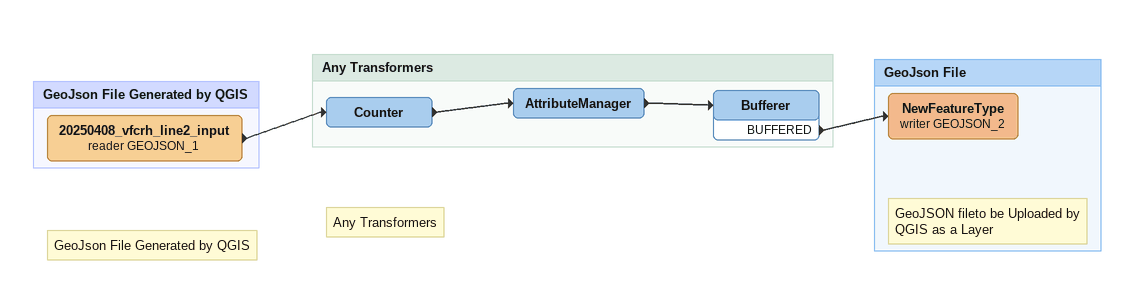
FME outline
Note: GeoJson File Generated by QGIS
Note: Any Transformers

Bookmark: GeoJson File Generated by QGIS
20250408_vfcrh_line2_input (reader GEOJSON_1)
    -> Counter

Bookmark: Any Transformers
Counter
    -> AttributeManager
AttributeManager
    -> Bufferer
Bufferer
    BUFFERED -> NewFeatureType (writer GEOJSON_2)

Bookmark: GeoJson File
Note: GeoJSON fileto be Uploaded by QGIS as a Layer
NewFeatureType (writer GEOJSON_2)
